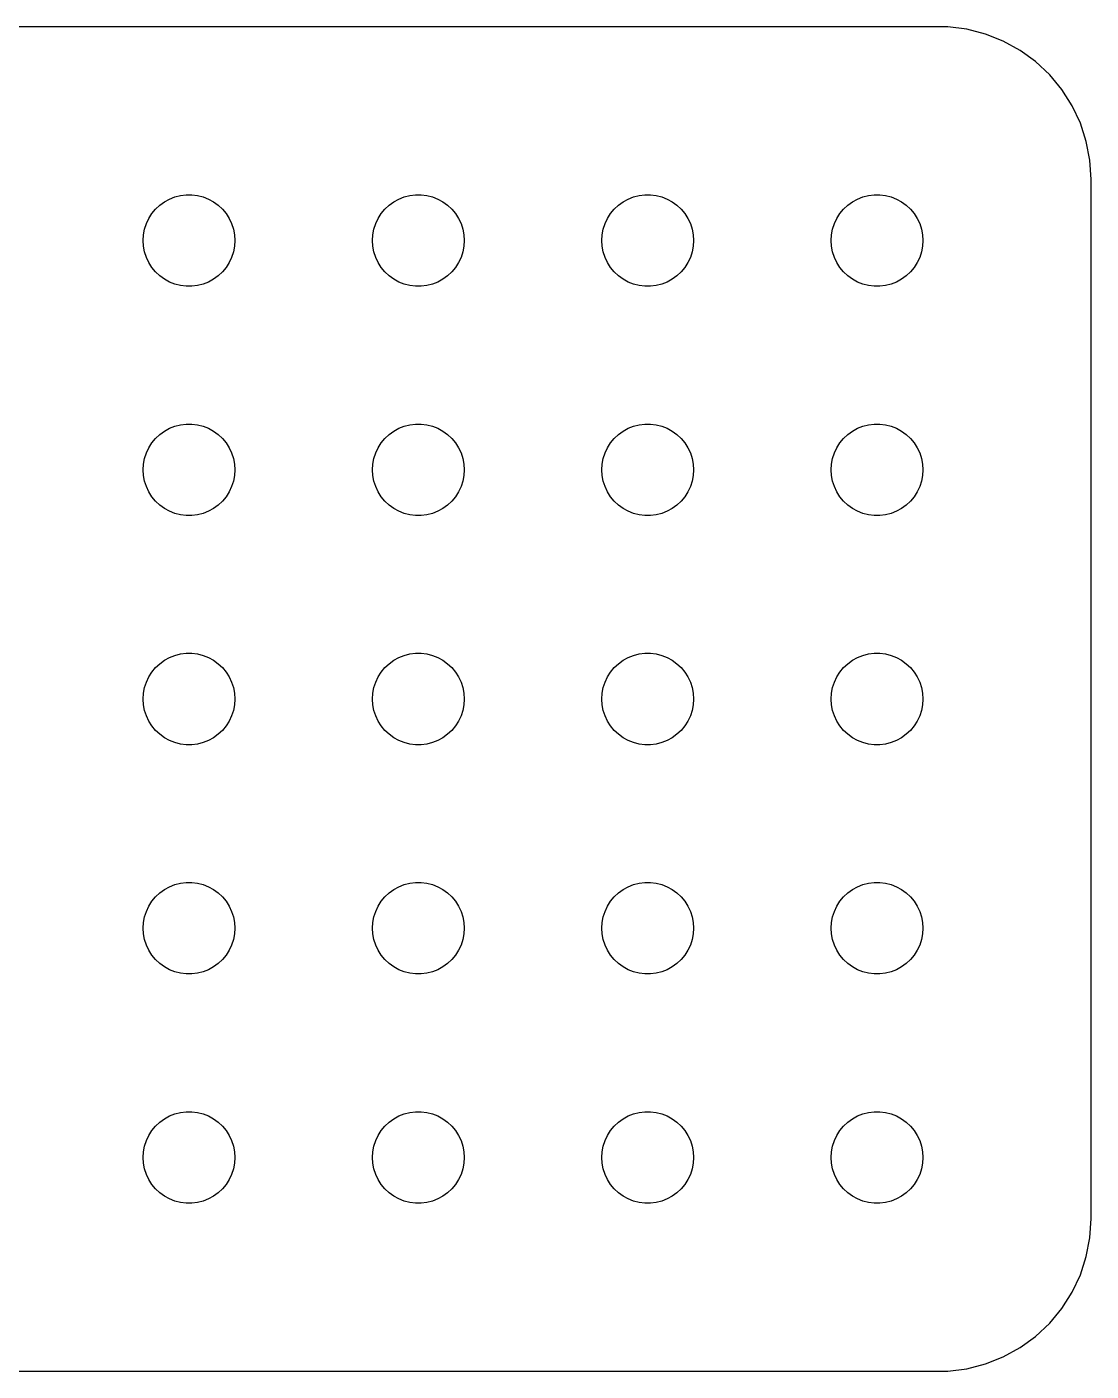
# Model space of a CAD drawing. Header units: metres. Extents: x -134 to 134, y -22 to 22.
# Drawn here: x 99.7 to 134.5, y -21.99 to 21.99 of the extents above; entities that cross this region are included whole.
import ezdxf

# ---------------------------------------------------------------- set-up
doc = ezdxf.new("R2010")
doc.units = ezdxf.units.M

msp = doc.modelspace()

# ---------------------------------------------------------------- linework, layer by layer
for p, q in [((129.814, 21.9901), (-129.814, 21.9901)), ((130.437, 21.9114), (129.814, 21.9901)), ((131.045, 21.7553), (130.437, 21.9114)), ((131.629, 21.5241), (131.045, 21.7553)), ((132.179, 21.2216), (131.629, 21.5241)), ((132.687, 20.8526), (132.179, 21.2216)), ((133.145, 20.4227), (132.687, 20.8526)), ((133.545, 19.9389), (133.145, 20.4227)), ((133.882, 19.4088), (133.545, 19.9389)), ((134.149, 18.8406), (133.882, 19.4088)), ((134.343, 18.2434), (134.149, 18.8406)), ((134.461, 17.6267), (134.343, 18.2434)), ((134.5, 17), (134.461, 17.6267)), ((134.5, -17), (134.5, 17)), ((104.196, 16.2665), (104.361, 16.3572)), ((104.361, 16.3572), (104.536, 16.4266)), ((104.536, 16.4266), (104.719, 16.4734)), ((104.719, 16.4734), (104.906, 16.497)), ((104.906, 16.497), (105.094, 16.497)), ((105.094, 16.497), (105.281, 16.4734)), ((105.281, 16.4734), (105.464, 16.4266)), ((105.464, 16.4266), (105.639, 16.3572)), ((105.639, 16.3572), (105.804, 16.2665)), ((111.696, 16.2665), (111.861, 16.3572)), ((111.861, 16.3572), (112.036, 16.4266)), ((112.036, 16.4266), (112.219, 16.4734)), ((112.219, 16.4734), (112.406, 16.497)), ((112.406, 16.497), (112.594, 16.497)), ((112.594, 16.497), (112.781, 16.4734)), ((112.781, 16.4734), (112.964, 16.4266)), ((112.964, 16.4266), (113.139, 16.3572)), ((113.139, 16.3572), (113.304, 16.2665)), ((119.196, 16.2665), (119.361, 16.3572)), ((119.361, 16.3572), (119.536, 16.4266)), ((119.536, 16.4266), (119.719, 16.4734)), ((119.719, 16.4734), (119.906, 16.497)), ((119.906, 16.497), (120.094, 16.497)), ((120.094, 16.497), (120.281, 16.4734)), ((120.281, 16.4734), (120.464, 16.4266)), ((120.464, 16.4266), (120.639, 16.3572)), ((120.639, 16.3572), (120.804, 16.2665)), ((126.696, 16.2665), (126.861, 16.3572)), ((126.861, 16.3572), (127.036, 16.4266)), ((127.036, 16.4266), (127.219, 16.4734)), ((127.219, 16.4734), (127.406, 16.497)), ((127.406, 16.497), (127.594, 16.497)), ((127.594, 16.497), (127.781, 16.4734)), ((127.781, 16.4734), (127.964, 16.4266)), ((127.964, 16.4266), (128.139, 16.3572)), ((128.139, 16.3572), (128.304, 16.2665)), ((103.686, 15.7226), (103.786, 15.8817)), ((103.786, 15.8817), (103.907, 16.0268)), ((103.907, 16.0268), (104.044, 16.1558)), ((104.044, 16.1558), (104.196, 16.2665)), ((105.804, 16.2665), (105.956, 16.1558)), ((105.956, 16.1558), (106.093, 16.0268)), ((106.093, 16.0268), (106.214, 15.8817)), ((106.214, 15.8817), (106.314, 15.7226)), ((111.186, 15.7226), (111.286, 15.8817)), ((111.286, 15.8817), (111.407, 16.0268)), ((111.407, 16.0268), (111.544, 16.1558)), ((111.544, 16.1558), (111.696, 16.2665)), ((113.304, 16.2665), (113.456, 16.1558)), ((113.456, 16.1558), (113.593, 16.0268)), ((113.593, 16.0268), (113.714, 15.8817)), ((113.714, 15.8817), (113.814, 15.7226)), ((118.686, 15.7226), (118.786, 15.8817)), ((118.786, 15.8817), (118.907, 16.0268)), ((118.907, 16.0268), (119.044, 16.1558)), ((119.044, 16.1558), (119.196, 16.2665)), ((120.804, 16.2665), (120.956, 16.1558)), ((120.956, 16.1558), (121.093, 16.0268)), ((121.093, 16.0268), (121.214, 15.8817)), ((121.214, 15.8817), (121.314, 15.7226)), ((126.186, 15.7226), (126.286, 15.8817)), ((126.286, 15.8817), (126.407, 16.0268)), ((126.407, 16.0268), (126.544, 16.1558)), ((126.544, 16.1558), (126.696, 16.2665)), ((128.304, 16.2665), (128.456, 16.1558)), ((128.456, 16.1558), (128.593, 16.0268)), ((128.593, 16.0268), (128.714, 15.8817)), ((128.714, 15.8817), (128.814, 15.7226)), ((103.547, 15.373), (103.605, 15.5522)), ((103.605, 15.5522), (103.686, 15.7226)), ((106.314, 15.7226), (106.395, 15.5522)), ((106.395, 15.5522), (106.453, 15.373)), ((111.047, 15.373), (111.105, 15.5522)), ((111.105, 15.5522), (111.186, 15.7226)), ((113.814, 15.7226), (113.895, 15.5522)), ((113.895, 15.5522), (113.953, 15.373)), ((118.547, 15.373), (118.605, 15.5522)), ((118.605, 15.5522), (118.686, 15.7226)), ((121.314, 15.7226), (121.395, 15.5522)), ((121.395, 15.5522), (121.453, 15.373)), ((126.047, 15.373), (126.105, 15.5522)), ((126.105, 15.5522), (126.186, 15.7226)), ((128.814, 15.7226), (128.895, 15.5522)), ((128.895, 15.5522), (128.953, 15.373)), ((103.5, 15), (103.512, 15.188)), ((103.512, 14.812), (103.5, 15)), ((103.512, 15.188), (103.547, 15.373)), ((106.453, 15.373), (106.488, 15.188)), ((106.488, 15.188), (106.5, 15)), ((106.5, 15), (106.488, 14.812)), ((111, 15), (111.012, 15.188)), ((111.012, 14.812), (111, 15)), ((111.012, 15.188), (111.047, 15.373)), ((113.953, 15.373), (113.988, 15.188)), ((113.988, 15.188), (114, 15)), ((114, 15), (113.988, 14.812)), ((118.5, 15), (118.512, 15.188)), ((118.512, 14.812), (118.5, 15)), ((118.512, 15.188), (118.547, 15.373)), ((121.453, 15.373), (121.488, 15.188)), ((121.488, 15.188), (121.5, 15)), ((121.5, 15), (121.488, 14.812)), ((126, 15), (126.012, 15.188)), ((126.012, 14.812), (126, 15)), ((126.012, 15.188), (126.047, 15.373)), ((128.953, 15.373), (128.988, 15.188)), ((128.988, 15.188), (129, 15)), ((129, 15), (128.988, 14.812)), ((103.547, 14.627), (103.512, 14.812)), ((103.605, 14.4478), (103.547, 14.627)), ((106.453, 14.627), (106.395, 14.4478)), ((106.488, 14.812), (106.453, 14.627)), ((111.047, 14.627), (111.012, 14.812)), ((111.105, 14.4478), (111.047, 14.627)), ((113.953, 14.627), (113.895, 14.4478)), ((113.988, 14.812), (113.953, 14.627)), ((118.547, 14.627), (118.512, 14.812)), ((118.605, 14.4478), (118.547, 14.627)), ((121.453, 14.627), (121.395, 14.4478)), ((121.488, 14.812), (121.453, 14.627)), ((126.047, 14.627), (126.012, 14.812)), ((126.105, 14.4478), (126.047, 14.627)), ((128.953, 14.627), (128.895, 14.4478)), ((128.988, 14.812), (128.953, 14.627)), ((103.686, 14.2774), (103.605, 14.4478)), ((103.786, 14.1183), (103.686, 14.2774)), ((103.907, 13.9732), (103.786, 14.1183)), ((106.214, 14.1183), (106.093, 13.9732)), ((106.314, 14.2774), (106.214, 14.1183)), ((106.395, 14.4478), (106.314, 14.2774)), ((111.186, 14.2774), (111.105, 14.4478)), ((111.286, 14.1183), (111.186, 14.2774)), ((111.407, 13.9732), (111.286, 14.1183)), ((113.714, 14.1183), (113.593, 13.9732)), ((113.814, 14.2774), (113.714, 14.1183)), ((113.895, 14.4478), (113.814, 14.2774)), ((118.686, 14.2774), (118.605, 14.4478)), ((118.786, 14.1183), (118.686, 14.2774)), ((118.907, 13.9732), (118.786, 14.1183)), ((121.214, 14.1183), (121.093, 13.9732)), ((121.314, 14.2774), (121.214, 14.1183)), ((121.395, 14.4478), (121.314, 14.2774)), ((126.186, 14.2774), (126.105, 14.4478)), ((126.286, 14.1183), (126.186, 14.2774)), ((126.407, 13.9732), (126.286, 14.1183)), ((128.714, 14.1183), (128.593, 13.9732)), ((128.814, 14.2774), (128.714, 14.1183)), ((128.895, 14.4478), (128.814, 14.2774)), ((104.044, 13.8442), (103.907, 13.9732)), ((104.196, 13.7335), (104.044, 13.8442)), ((104.361, 13.6427), (104.196, 13.7335)), ((104.536, 13.5734), (104.361, 13.6427)), ((105.639, 13.6427), (105.464, 13.5734)), ((105.804, 13.7335), (105.639, 13.6427)), ((105.956, 13.8442), (105.804, 13.7335)), ((106.093, 13.9732), (105.956, 13.8442)), ((111.544, 13.8442), (111.407, 13.9732)), ((111.696, 13.7335), (111.544, 13.8442)), ((111.861, 13.6427), (111.696, 13.7335)), ((112.036, 13.5734), (111.861, 13.6427)), ((113.139, 13.6427), (112.964, 13.5734)), ((113.304, 13.7335), (113.139, 13.6427)), ((113.456, 13.8442), (113.304, 13.7335)), ((113.593, 13.9732), (113.456, 13.8442)), ((119.044, 13.8442), (118.907, 13.9732)), ((119.196, 13.7335), (119.044, 13.8442)), ((119.361, 13.6427), (119.196, 13.7335)), ((119.536, 13.5734), (119.361, 13.6427)), ((120.639, 13.6427), (120.464, 13.5734)), ((120.804, 13.7335), (120.639, 13.6427)), ((120.956, 13.8442), (120.804, 13.7335)), ((121.093, 13.9732), (120.956, 13.8442)), ((126.544, 13.8442), (126.407, 13.9732)), ((126.696, 13.7335), (126.544, 13.8442)), ((126.861, 13.6427), (126.696, 13.7335)), ((127.036, 13.5734), (126.861, 13.6427)), ((128.139, 13.6427), (127.964, 13.5734)), ((128.304, 13.7335), (128.139, 13.6427)), ((128.456, 13.8442), (128.304, 13.7335)), ((128.593, 13.9732), (128.456, 13.8442)), ((104.719, 13.5266), (104.536, 13.5734)), ((104.906, 13.5029), (104.719, 13.5266)), ((105.094, 13.5029), (104.906, 13.5029)), ((105.281, 13.5266), (105.094, 13.5029)), ((105.464, 13.5734), (105.281, 13.5266)), ((112.219, 13.5266), (112.036, 13.5734)), ((112.406, 13.5029), (112.219, 13.5266)), ((112.594, 13.5029), (112.406, 13.5029)), ((112.781, 13.5266), (112.594, 13.5029)), ((112.964, 13.5734), (112.781, 13.5266)), ((119.719, 13.5266), (119.536, 13.5734)), ((119.906, 13.5029), (119.719, 13.5266)), ((120.094, 13.5029), (119.906, 13.5029)), ((120.281, 13.5266), (120.094, 13.5029)), ((120.464, 13.5734), (120.281, 13.5266)), ((127.219, 13.5266), (127.036, 13.5734)), ((127.406, 13.5029), (127.219, 13.5266)), ((127.594, 13.5029), (127.406, 13.5029)), ((127.781, 13.5266), (127.594, 13.5029)), ((127.964, 13.5734), (127.781, 13.5266)), ((104.196, 8.76648), (104.361, 8.85724)), ((104.361, 8.85724), (104.536, 8.92657)), ((104.536, 8.92657), (104.719, 8.97342)), ((104.719, 8.97342), (104.906, 8.99704)), ((104.906, 8.99704), (105.094, 8.99704)), ((105.094, 8.99704), (105.281, 8.97342)), ((105.281, 8.97342), (105.464, 8.92657)), ((105.464, 8.92657), (105.639, 8.85724)), ((105.639, 8.85724), (105.804, 8.76648)), ((111.696, 8.76648), (111.861, 8.85724)), ((111.861, 8.85724), (112.036, 8.92657)), ((112.036, 8.92657), (112.219, 8.97342)), ((112.219, 8.97342), (112.406, 8.99704)), ((112.406, 8.99704), (112.594, 8.99704)), ((112.594, 8.99704), (112.781, 8.97342)), ((112.781, 8.97342), (112.964, 8.92657)), ((112.964, 8.92657), (113.139, 8.85724)), ((113.139, 8.85724), (113.304, 8.76648)), ((119.196, 8.76648), (119.361, 8.85724)), ((119.361, 8.85724), (119.536, 8.92657)), ((119.536, 8.92657), (119.719, 8.97342)), ((119.719, 8.97342), (119.906, 8.99704)), ((119.906, 8.99704), (120.094, 8.99704)), ((120.094, 8.99704), (120.281, 8.97342)), ((120.281, 8.97342), (120.464, 8.92657)), ((120.464, 8.92657), (120.639, 8.85724)), ((120.639, 8.85724), (120.804, 8.76648)), ((126.696, 8.76648), (126.861, 8.85724)), ((126.861, 8.85724), (127.036, 8.92657)), ((127.036, 8.92657), (127.219, 8.97342)), ((127.219, 8.97342), (127.406, 8.99704)), ((127.406, 8.99704), (127.594, 8.99704)), ((127.594, 8.99704), (127.781, 8.97342)), ((127.781, 8.97342), (127.964, 8.92657)), ((127.964, 8.92657), (128.139, 8.85724)), ((128.139, 8.85724), (128.304, 8.76648)), ((103.686, 8.22263), (103.786, 8.38167)), ((103.786, 8.38167), (103.907, 8.52681)), ((103.907, 8.52681), (104.044, 8.65576)), ((104.044, 8.65576), (104.196, 8.76648)), ((105.804, 8.76648), (105.956, 8.65576)), ((105.956, 8.65576), (106.093, 8.52681)), ((106.093, 8.52681), (106.214, 8.38167)), ((106.214, 8.38167), (106.314, 8.22263)), ((111.186, 8.22263), (111.286, 8.38167)), ((111.286, 8.38167), (111.407, 8.52681)), ((111.407, 8.52681), (111.544, 8.65576)), ((111.544, 8.65576), (111.696, 8.76648)), ((113.304, 8.76648), (113.456, 8.65576)), ((113.456, 8.65576), (113.593, 8.52681)), ((113.593, 8.52681), (113.714, 8.38167)), ((113.714, 8.38167), (113.814, 8.22263)), ((118.686, 8.22263), (118.786, 8.38167)), ((118.786, 8.38167), (118.907, 8.52681)), ((118.907, 8.52681), (119.044, 8.65576)), ((119.044, 8.65576), (119.196, 8.76648)), ((120.804, 8.76648), (120.956, 8.65576)), ((120.956, 8.65576), (121.093, 8.52681)), ((121.093, 8.52681), (121.214, 8.38167)), ((121.214, 8.38167), (121.314, 8.22263)), ((126.186, 8.22263), (126.286, 8.38167)), ((126.286, 8.38167), (126.407, 8.52681)), ((126.407, 8.52681), (126.544, 8.65576)), ((126.544, 8.65576), (126.696, 8.76648)), ((128.304, 8.76648), (128.456, 8.65576)), ((128.456, 8.65576), (128.593, 8.52681)), ((128.593, 8.52681), (128.714, 8.38167)), ((128.714, 8.38167), (128.814, 8.22263)), ((103.547, 7.87303), (103.605, 8.05219)), ((103.605, 8.05219), (103.686, 8.22263)), ((106.314, 8.22263), (106.395, 8.05219)), ((106.395, 8.05219), (106.453, 7.87303)), ((111.047, 7.87303), (111.105, 8.05219)), ((111.105, 8.05219), (111.186, 8.22263)), ((113.814, 8.22263), (113.895, 8.05219)), ((113.895, 8.05219), (113.953, 7.87303)), ((118.547, 7.87303), (118.605, 8.05219)), ((118.605, 8.05219), (118.686, 8.22263)), ((121.314, 8.22263), (121.395, 8.05219)), ((121.395, 8.05219), (121.453, 7.87303)), ((126.047, 7.87303), (126.105, 8.05219)), ((126.105, 8.05219), (126.186, 8.22263)), ((128.814, 8.22263), (128.895, 8.05219)), ((128.895, 8.05219), (128.953, 7.87303)), ((103.5, 7.5), (103.512, 7.68799)), ((103.512, 7.312), (103.5, 7.5)), ((103.512, 7.68799), (103.547, 7.87303)), ((106.453, 7.87303), (106.488, 7.68799)), ((106.488, 7.68799), (106.5, 7.5)), ((106.5, 7.5), (106.488, 7.312)), ((111, 7.5), (111.012, 7.68799)), ((111.012, 7.312), (111, 7.5)), ((111.012, 7.68799), (111.047, 7.87303)), ((113.953, 7.87303), (113.988, 7.68799)), ((113.988, 7.68799), (114, 7.5)), ((114, 7.5), (113.988, 7.312)), ((118.5, 7.5), (118.512, 7.68799)), ((118.512, 7.312), (118.5, 7.5)), ((118.512, 7.68799), (118.547, 7.87303)), ((121.453, 7.87303), (121.488, 7.68799)), ((121.488, 7.68799), (121.5, 7.5)), ((121.5, 7.5), (121.488, 7.312)), ((126, 7.5), (126.012, 7.68799)), ((126.012, 7.312), (126, 7.5)), ((126.012, 7.68799), (126.047, 7.87303)), ((128.953, 7.87303), (128.988, 7.68799)), ((128.988, 7.68799), (129, 7.5)), ((129, 7.5), (128.988, 7.312)), ((103.547, 7.12695), (103.512, 7.312)), ((103.605, 6.9478), (103.547, 7.12695)), ((106.453, 7.12695), (106.395, 6.9478)), ((106.488, 7.312), (106.453, 7.12695)), ((111.047, 7.12695), (111.012, 7.312)), ((111.105, 6.9478), (111.047, 7.12695)), ((113.953, 7.12695), (113.895, 6.9478)), ((113.988, 7.312), (113.953, 7.12695)), ((118.547, 7.12695), (118.512, 7.312)), ((118.605, 6.9478), (118.547, 7.12695)), ((121.453, 7.12695), (121.395, 6.9478)), ((121.488, 7.312), (121.453, 7.12695)), ((126.047, 7.12695), (126.012, 7.312)), ((126.105, 6.9478), (126.047, 7.12695)), ((128.953, 7.12695), (128.895, 6.9478)), ((128.988, 7.312), (128.953, 7.12695)), ((103.686, 6.77736), (103.605, 6.9478)), ((103.786, 6.61832), (103.686, 6.77736)), ((103.907, 6.47318), (103.786, 6.61832)), ((106.214, 6.61832), (106.093, 6.47318)), ((106.314, 6.77736), (106.214, 6.61832)), ((106.395, 6.9478), (106.314, 6.77736)), ((111.186, 6.77736), (111.105, 6.9478)), ((111.286, 6.61832), (111.186, 6.77736)), ((111.407, 6.47318), (111.286, 6.61832)), ((113.714, 6.61832), (113.593, 6.47318)), ((113.814, 6.77736), (113.714, 6.61832)), ((113.895, 6.9478), (113.814, 6.77736)), ((118.686, 6.77736), (118.605, 6.9478)), ((118.786, 6.61832), (118.686, 6.77736)), ((118.907, 6.47318), (118.786, 6.61832)), ((121.214, 6.61832), (121.093, 6.47318)), ((121.314, 6.77736), (121.214, 6.61832)), ((121.395, 6.9478), (121.314, 6.77736)), ((126.186, 6.77736), (126.105, 6.9478)), ((126.286, 6.61832), (126.186, 6.77736)), ((126.407, 6.47318), (126.286, 6.61832)), ((128.714, 6.61832), (128.593, 6.47318)), ((128.814, 6.77736), (128.714, 6.61832)), ((128.895, 6.9478), (128.814, 6.77736)), ((104.044, 6.34422), (103.907, 6.47318)), ((104.196, 6.23351), (104.044, 6.34422)), ((104.361, 6.14275), (104.196, 6.23351)), ((105.804, 6.23351), (105.639, 6.14275)), ((105.956, 6.34422), (105.804, 6.23351)), ((106.093, 6.47318), (105.956, 6.34422)), ((111.544, 6.34422), (111.407, 6.47318)), ((111.696, 6.23351), (111.544, 6.34422)), ((111.861, 6.14275), (111.696, 6.23351)), ((113.304, 6.23351), (113.139, 6.14275)), ((113.456, 6.34422), (113.304, 6.23351)), ((113.593, 6.47318), (113.456, 6.34422)), ((119.044, 6.34422), (118.907, 6.47318)), ((119.196, 6.23351), (119.044, 6.34422)), ((119.361, 6.14275), (119.196, 6.23351)), ((120.804, 6.23351), (120.639, 6.14275)), ((120.956, 6.34422), (120.804, 6.23351)), ((121.093, 6.47318), (120.956, 6.34422)), ((126.544, 6.34422), (126.407, 6.47318)), ((126.696, 6.23351), (126.544, 6.34422)), ((126.861, 6.14275), (126.696, 6.23351)), ((128.304, 6.23351), (128.139, 6.14275)), ((128.456, 6.34422), (128.304, 6.23351)), ((128.593, 6.47318), (128.456, 6.34422)), ((104.536, 6.07341), (104.361, 6.14275)), ((104.719, 6.02657), (104.536, 6.07341)), ((104.906, 6.00294), (104.719, 6.02657)), ((105.094, 6.00294), (104.906, 6.00294)), ((105.281, 6.02657), (105.094, 6.00294)), ((105.464, 6.07341), (105.281, 6.02657)), ((105.639, 6.14275), (105.464, 6.07341)), ((112.036, 6.07341), (111.861, 6.14275)), ((112.219, 6.02657), (112.036, 6.07341)), ((112.406, 6.00294), (112.219, 6.02657)), ((112.594, 6.00294), (112.406, 6.00294)), ((112.781, 6.02657), (112.594, 6.00294)), ((112.964, 6.07341), (112.781, 6.02657)), ((113.139, 6.14275), (112.964, 6.07341)), ((119.536, 6.07341), (119.361, 6.14275)), ((119.719, 6.02657), (119.536, 6.07341)), ((119.906, 6.00294), (119.719, 6.02657)), ((120.094, 6.00294), (119.906, 6.00294)), ((120.281, 6.02657), (120.094, 6.00294)), ((120.464, 6.07341), (120.281, 6.02657)), ((120.639, 6.14275), (120.464, 6.07341)), ((127.036, 6.07341), (126.861, 6.14275)), ((127.219, 6.02657), (127.036, 6.07341)), ((127.406, 6.00294), (127.219, 6.02657)), ((127.594, 6.00294), (127.406, 6.00294)), ((127.781, 6.02657), (127.594, 6.00294)), ((127.964, 6.07341), (127.781, 6.02657)), ((128.139, 6.14275), (127.964, 6.07341)), ((104.196, 1.26648), (104.361, 1.35724)), ((104.361, 1.35724), (104.536, 1.42657)), ((104.536, 1.42657), (104.719, 1.47342)), ((104.719, 1.47342), (104.906, 1.49704)), ((104.906, 1.49704), (105.094, 1.49704)), ((105.094, 1.49704), (105.281, 1.47342)), ((105.281, 1.47342), (105.464, 1.42657)), ((105.464, 1.42657), (105.639, 1.35724)), ((105.639, 1.35724), (105.804, 1.26648)), ((111.696, 1.26648), (111.861, 1.35724)), ((111.861, 1.35724), (112.036, 1.42657)), ((112.036, 1.42657), (112.219, 1.47342)), ((112.219, 1.47342), (112.406, 1.49704)), ((112.406, 1.49704), (112.594, 1.49704)), ((112.594, 1.49704), (112.781, 1.47342)), ((112.781, 1.47342), (112.964, 1.42657)), ((112.964, 1.42657), (113.139, 1.35724)), ((113.139, 1.35724), (113.304, 1.26648)), ((119.196, 1.26648), (119.361, 1.35724)), ((119.361, 1.35724), (119.536, 1.42657)), ((119.536, 1.42657), (119.719, 1.47342)), ((119.719, 1.47342), (119.906, 1.49704)), ((119.906, 1.49704), (120.094, 1.49704)), ((120.094, 1.49704), (120.281, 1.47342)), ((120.281, 1.47342), (120.464, 1.42657)), ((120.464, 1.42657), (120.639, 1.35724)), ((120.639, 1.35724), (120.804, 1.26648)), ((126.696, 1.26648), (126.861, 1.35724)), ((126.861, 1.35724), (127.036, 1.42657)), ((127.036, 1.42657), (127.219, 1.47342)), ((127.219, 1.47342), (127.406, 1.49704)), ((127.406, 1.49704), (127.594, 1.49704)), ((127.594, 1.49704), (127.781, 1.47342)), ((127.781, 1.47342), (127.964, 1.42657)), ((127.964, 1.42657), (128.139, 1.35724)), ((128.139, 1.35724), (128.304, 1.26648)), ((103.686, 0.722626), (103.786, 0.881668)), ((103.786, 0.881668), (103.907, 1.02681)), ((103.907, 1.02681), (104.044, 1.15576)), ((104.044, 1.15576), (104.196, 1.26648)), ((105.804, 1.26648), (105.956, 1.15576)), ((105.956, 1.15576), (106.093, 1.02681)), ((106.093, 1.02681), (106.214, 0.881668)), ((106.214, 0.881668), (106.314, 0.722626)), ((111.186, 0.722626), (111.286, 0.881668)), ((111.286, 0.881668), (111.407, 1.02681)), ((111.407, 1.02681), (111.544, 1.15576)), ((111.544, 1.15576), (111.696, 1.26648)), ((113.304, 1.26648), (113.456, 1.15576)), ((113.456, 1.15576), (113.593, 1.02681)), ((113.593, 1.02681), (113.714, 0.881668)), ((113.714, 0.881668), (113.814, 0.722626)), ((118.686, 0.722626), (118.786, 0.881668)), ((118.786, 0.881668), (118.907, 1.02681)), ((118.907, 1.02681), (119.044, 1.15576)), ((119.044, 1.15576), (119.196, 1.26648)), ((120.804, 1.26648), (120.956, 1.15576)), ((120.956, 1.15576), (121.093, 1.02681)), ((121.093, 1.02681), (121.214, 0.881668)), ((121.214, 0.881668), (121.314, 0.722626)), ((126.186, 0.722626), (126.286, 0.881668)), ((126.286, 0.881668), (126.407, 1.02681)), ((126.407, 1.02681), (126.544, 1.15576)), ((126.544, 1.15576), (126.696, 1.26648)), ((128.304, 1.26648), (128.456, 1.15576)), ((128.456, 1.15576), (128.593, 1.02681)), ((128.593, 1.02681), (128.714, 0.881668)), ((128.714, 0.881668), (128.814, 0.722626)), ((103.547, 0.373032), (103.605, 0.552185)), ((103.605, 0.552185), (103.686, 0.722626)), ((106.314, 0.722626), (106.395, 0.552185)), ((106.395, 0.552185), (106.453, 0.373032)), ((111.047, 0.373032), (111.105, 0.552185)), ((111.105, 0.552185), (111.186, 0.722626)), ((113.814, 0.722626), (113.895, 0.552185)), ((113.895, 0.552185), (113.953, 0.373032)), ((118.547, 0.373032), (118.605, 0.552185)), ((118.605, 0.552185), (118.686, 0.722626)), ((121.314, 0.722626), (121.395, 0.552185)), ((121.395, 0.552185), (121.453, 0.373032)), ((126.047, 0.373032), (126.105, 0.552185)), ((126.105, 0.552185), (126.186, 0.722626)), ((128.814, 0.722626), (128.895, 0.552185)), ((128.895, 0.552185), (128.953, 0.373032)), ((103.5, 0), (103.512, 0.187988)), ((103.512, -0.187988), (103.5, 0)), ((103.512, 0.187988), (103.547, 0.373032)), ((106.453, 0.373032), (106.488, 0.187988)), ((106.488, 0.187988), (106.5, 0)), ((106.5, 0), (106.488, -0.187988)), ((111, 0), (111.012, 0.187988)), ((111.012, -0.187988), (111, 0)), ((111.012, 0.187988), (111.047, 0.373032)), ((113.953, 0.373032), (113.988, 0.187988)), ((113.988, 0.187988), (114, 0)), ((114, 0), (113.988, -0.187988)), ((118.5, 0), (118.512, 0.187988)), ((118.512, -0.187988), (118.5, 0)), ((118.512, 0.187988), (118.547, 0.373032)), ((121.453, 0.373032), (121.488, 0.187988)), ((121.488, 0.187988), (121.5, 0)), ((121.5, 0), (121.488, -0.187988)), ((126, 0), (126.012, 0.187988)), ((126.012, -0.187988), (126, 0)), ((126.012, 0.187988), (126.047, 0.373032)), ((128.953, 0.373032), (128.988, 0.187988)), ((128.988, 0.187988), (129, 0)), ((129, 0), (128.988, -0.187988)), ((103.547, -0.373032), (103.512, -0.187988)), ((103.605, -0.552185), (103.547, -0.373032)), ((106.453, -0.373032), (106.395, -0.552185)), ((106.488, -0.187988), (106.453, -0.373032)), ((111.047, -0.373032), (111.012, -0.187988)), ((111.105, -0.552185), (111.047, -0.373032)), ((113.953, -0.373032), (113.895, -0.552185)), ((113.988, -0.187988), (113.953, -0.373032)), ((118.547, -0.373032), (118.512, -0.187988)), ((118.605, -0.552185), (118.547, -0.373032)), ((121.453, -0.373032), (121.395, -0.552185)), ((121.488, -0.187988), (121.453, -0.373032)), ((126.047, -0.373032), (126.012, -0.187988)), ((126.105, -0.552185), (126.047, -0.373032)), ((128.953, -0.373032), (128.895, -0.552185)), ((128.988, -0.187988), (128.953, -0.373032)), ((103.686, -0.722626), (103.605, -0.552185)), ((103.786, -0.881668), (103.686, -0.722626)), ((106.314, -0.722626), (106.214, -0.881668)), ((106.395, -0.552185), (106.314, -0.722626)), ((111.186, -0.722626), (111.105, -0.552185)), ((111.286, -0.881668), (111.186, -0.722626)), ((113.814, -0.722626), (113.714, -0.881668)), ((113.895, -0.552185), (113.814, -0.722626)), ((118.686, -0.722626), (118.605, -0.552185)), ((118.786, -0.881668), (118.686, -0.722626)), ((121.314, -0.722626), (121.214, -0.881668)), ((121.395, -0.552185), (121.314, -0.722626)), ((126.186, -0.722626), (126.105, -0.552185)), ((126.286, -0.881668), (126.186, -0.722626)), ((128.814, -0.722626), (128.714, -0.881668)), ((128.895, -0.552185), (128.814, -0.722626)), ((103.907, -1.02681), (103.786, -0.881668)), ((104.044, -1.15576), (103.907, -1.02681)), ((104.196, -1.26648), (104.044, -1.15576)), ((104.361, -1.35724), (104.196, -1.26648)), ((105.804, -1.26648), (105.639, -1.35724)), ((105.956, -1.15576), (105.804, -1.26648)), ((106.093, -1.02681), (105.956, -1.15576)), ((106.214, -0.881668), (106.093, -1.02681)), ((111.407, -1.02681), (111.286, -0.881668)), ((111.544, -1.15576), (111.407, -1.02681)), ((111.696, -1.26648), (111.544, -1.15576)), ((111.861, -1.35724), (111.696, -1.26648)), ((113.304, -1.26648), (113.139, -1.35724)), ((113.456, -1.15576), (113.304, -1.26648)), ((113.593, -1.02681), (113.456, -1.15576)), ((113.714, -0.881668), (113.593, -1.02681)), ((118.907, -1.02681), (118.786, -0.881668)), ((119.044, -1.15576), (118.907, -1.02681)), ((119.196, -1.26648), (119.044, -1.15576)), ((119.361, -1.35724), (119.196, -1.26648)), ((120.804, -1.26648), (120.639, -1.35724)), ((120.956, -1.15576), (120.804, -1.26648)), ((121.093, -1.02681), (120.956, -1.15576)), ((121.214, -0.881668), (121.093, -1.02681)), ((126.407, -1.02681), (126.286, -0.881668)), ((126.544, -1.15576), (126.407, -1.02681)), ((126.696, -1.26648), (126.544, -1.15576)), ((126.861, -1.35724), (126.696, -1.26648)), ((128.304, -1.26648), (128.139, -1.35724)), ((128.456, -1.15576), (128.304, -1.26648)), ((128.593, -1.02681), (128.456, -1.15576)), ((128.714, -0.881668), (128.593, -1.02681)), ((104.536, -1.42657), (104.361, -1.35724)), ((104.719, -1.47342), (104.536, -1.42657)), ((104.906, -1.49704), (104.719, -1.47342)), ((105.094, -1.49704), (104.906, -1.49704)), ((105.281, -1.47342), (105.094, -1.49704)), ((105.464, -1.42657), (105.281, -1.47342)), ((105.639, -1.35724), (105.464, -1.42657)), ((112.036, -1.42657), (111.861, -1.35724)), ((112.219, -1.47342), (112.036, -1.42657)), ((112.406, -1.49704), (112.219, -1.47342)), ((112.594, -1.49704), (112.406, -1.49704)), ((112.781, -1.47342), (112.594, -1.49704)), ((112.964, -1.42657), (112.781, -1.47342)), ((113.139, -1.35724), (112.964, -1.42657)), ((119.536, -1.42657), (119.361, -1.35724)), ((119.719, -1.47342), (119.536, -1.42657)), ((119.906, -1.49704), (119.719, -1.47342)), ((120.094, -1.49704), (119.906, -1.49704)), ((120.281, -1.47342), (120.094, -1.49704)), ((120.464, -1.42657), (120.281, -1.47342)), ((120.639, -1.35724), (120.464, -1.42657)), ((127.036, -1.42657), (126.861, -1.35724)), ((127.219, -1.47342), (127.036, -1.42657)), ((127.406, -1.49704), (127.219, -1.47342)), ((127.594, -1.49704), (127.406, -1.49704)), ((127.781, -1.47342), (127.594, -1.49704)), ((127.964, -1.42657), (127.781, -1.47342)), ((128.139, -1.35724), (127.964, -1.42657)), ((104.196, -6.23351), (104.361, -6.14275)), ((104.361, -6.14275), (104.536, -6.07341)), ((104.536, -6.07341), (104.719, -6.02657)), ((104.719, -6.02657), (104.906, -6.00294)), ((104.906, -6.00294), (105.094, -6.00294)), ((105.094, -6.00294), (105.281, -6.02657)), ((105.281, -6.02657), (105.464, -6.07341)), ((105.464, -6.07341), (105.639, -6.14275)), ((105.639, -6.14275), (105.804, -6.23351)), ((111.696, -6.23351), (111.861, -6.14275)), ((111.861, -6.14275), (112.036, -6.07341)), ((112.036, -6.07341), (112.219, -6.02657)), ((112.219, -6.02657), (112.406, -6.00294)), ((112.406, -6.00294), (112.594, -6.00294)), ((112.594, -6.00294), (112.781, -6.02657)), ((112.781, -6.02657), (112.964, -6.07341)), ((112.964, -6.07341), (113.139, -6.14275)), ((113.139, -6.14275), (113.304, -6.23351)), ((119.196, -6.23351), (119.361, -6.14275)), ((119.361, -6.14275), (119.536, -6.07341)), ((119.536, -6.07341), (119.719, -6.02657)), ((119.719, -6.02657), (119.906, -6.00294)), ((119.906, -6.00294), (120.094, -6.00294)), ((120.094, -6.00294), (120.281, -6.02657)), ((120.281, -6.02657), (120.464, -6.07341)), ((120.464, -6.07341), (120.639, -6.14275)), ((120.639, -6.14275), (120.804, -6.23351)), ((126.696, -6.23351), (126.861, -6.14275)), ((126.861, -6.14275), (127.036, -6.07341)), ((127.036, -6.07341), (127.219, -6.02657)), ((127.219, -6.02657), (127.406, -6.00294)), ((127.406, -6.00294), (127.594, -6.00294)), ((127.594, -6.00294), (127.781, -6.02657)), ((127.781, -6.02657), (127.964, -6.07341)), ((127.964, -6.07341), (128.139, -6.14275)), ((128.139, -6.14275), (128.304, -6.23351)), ((103.786, -6.61832), (103.907, -6.47318)), ((103.907, -6.47318), (104.044, -6.34422)), ((104.044, -6.34422), (104.196, -6.23351)), ((105.804, -6.23351), (105.956, -6.34422)), ((105.956, -6.34422), (106.093, -6.47318)), ((106.093, -6.47318), (106.214, -6.61832)), ((111.286, -6.61832), (111.407, -6.47318)), ((111.407, -6.47318), (111.544, -6.34422)), ((111.544, -6.34422), (111.696, -6.23351)), ((113.304, -6.23351), (113.456, -6.34422)), ((113.456, -6.34422), (113.593, -6.47318)), ((113.593, -6.47318), (113.714, -6.61832)), ((118.786, -6.61832), (118.907, -6.47318)), ((118.907, -6.47318), (119.044, -6.34422)), ((119.044, -6.34422), (119.196, -6.23351)), ((120.804, -6.23351), (120.956, -6.34422)), ((120.956, -6.34422), (121.093, -6.47318)), ((121.093, -6.47318), (121.214, -6.61832)), ((126.286, -6.61832), (126.407, -6.47318)), ((126.407, -6.47318), (126.544, -6.34422)), ((126.544, -6.34422), (126.696, -6.23351)), ((128.304, -6.23351), (128.456, -6.34422)), ((128.456, -6.34422), (128.593, -6.47318)), ((128.593, -6.47318), (128.714, -6.61832)), ((103.547, -7.12695), (103.605, -6.9478)), ((103.605, -6.9478), (103.686, -6.77736)), ((103.686, -6.77736), (103.786, -6.61832)), ((106.214, -6.61832), (106.314, -6.77736)), ((106.314, -6.77736), (106.395, -6.9478)), ((106.395, -6.9478), (106.453, -7.12695)), ((111.047, -7.12695), (111.105, -6.9478)), ((111.105, -6.9478), (111.186, -6.77736)), ((111.186, -6.77736), (111.286, -6.61832)), ((113.714, -6.61832), (113.814, -6.77736)), ((113.814, -6.77736), (113.895, -6.9478)), ((113.895, -6.9478), (113.953, -7.12695)), ((118.547, -7.12695), (118.605, -6.9478)), ((118.605, -6.9478), (118.686, -6.77736)), ((118.686, -6.77736), (118.786, -6.61832)), ((121.214, -6.61832), (121.314, -6.77736)), ((121.314, -6.77736), (121.395, -6.9478)), ((121.395, -6.9478), (121.453, -7.12695)), ((126.047, -7.12695), (126.105, -6.9478)), ((126.105, -6.9478), (126.186, -6.77736)), ((126.186, -6.77736), (126.286, -6.61832)), ((128.714, -6.61832), (128.814, -6.77736)), ((128.814, -6.77736), (128.895, -6.9478)), ((128.895, -6.9478), (128.953, -7.12695)), ((103.5, -7.5), (103.512, -7.312)), ((103.512, -7.312), (103.547, -7.12695)), ((106.453, -7.12695), (106.488, -7.312)), ((106.488, -7.312), (106.5, -7.5)), ((111, -7.5), (111.012, -7.312)), ((111.012, -7.312), (111.047, -7.12695)), ((113.953, -7.12695), (113.988, -7.312)), ((113.988, -7.312), (114, -7.5)), ((118.5, -7.5), (118.512, -7.312)), ((118.512, -7.312), (118.547, -7.12695)), ((121.453, -7.12695), (121.488, -7.312)), ((121.488, -7.312), (121.5, -7.5)), ((126, -7.5), (126.012, -7.312)), ((126.012, -7.312), (126.047, -7.12695)), ((128.953, -7.12695), (128.988, -7.312)), ((128.988, -7.312), (129, -7.5)), ((103.512, -7.68799), (103.5, -7.5)), ((103.547, -7.87303), (103.512, -7.68799)), ((103.605, -8.05219), (103.547, -7.87303)), ((106.453, -7.87303), (106.395, -8.05219)), ((106.488, -7.68799), (106.453, -7.87303)), ((106.5, -7.5), (106.488, -7.68799)), ((111.012, -7.68799), (111, -7.5)), ((111.047, -7.87303), (111.012, -7.68799)), ((111.105, -8.05219), (111.047, -7.87303)), ((113.953, -7.87303), (113.895, -8.05219)), ((113.988, -7.68799), (113.953, -7.87303)), ((114, -7.5), (113.988, -7.68799)), ((118.512, -7.68799), (118.5, -7.5)), ((118.547, -7.87303), (118.512, -7.68799)), ((118.605, -8.05219), (118.547, -7.87303)), ((121.453, -7.87303), (121.395, -8.05219)), ((121.488, -7.68799), (121.453, -7.87303)), ((121.5, -7.5), (121.488, -7.68799)), ((126.012, -7.68799), (126, -7.5)), ((126.047, -7.87303), (126.012, -7.68799)), ((126.105, -8.05219), (126.047, -7.87303)), ((128.953, -7.87303), (128.895, -8.05219)), ((128.988, -7.68799), (128.953, -7.87303)), ((129, -7.5), (128.988, -7.68799)), ((103.686, -8.22263), (103.605, -8.05219)), ((103.786, -8.38167), (103.686, -8.22263)), ((106.314, -8.22263), (106.214, -8.38167)), ((106.395, -8.05219), (106.314, -8.22263)), ((111.186, -8.22263), (111.105, -8.05219)), ((111.286, -8.38167), (111.186, -8.22263)), ((113.814, -8.22263), (113.714, -8.38167)), ((113.895, -8.05219), (113.814, -8.22263)), ((118.686, -8.22263), (118.605, -8.05219)), ((118.786, -8.38167), (118.686, -8.22263)), ((121.314, -8.22263), (121.214, -8.38167)), ((121.395, -8.05219), (121.314, -8.22263)), ((126.186, -8.22263), (126.105, -8.05219)), ((126.286, -8.38167), (126.186, -8.22263)), ((128.814, -8.22263), (128.714, -8.38167)), ((128.895, -8.05219), (128.814, -8.22263)), ((103.907, -8.52681), (103.786, -8.38167)), ((104.044, -8.65576), (103.907, -8.52681)), ((104.196, -8.76648), (104.044, -8.65576)), ((104.361, -8.85724), (104.196, -8.76648)), ((105.804, -8.76648), (105.639, -8.85724)), ((105.956, -8.65576), (105.804, -8.76648)), ((106.093, -8.52681), (105.956, -8.65576)), ((106.214, -8.38167), (106.093, -8.52681)), ((111.407, -8.52681), (111.286, -8.38167)), ((111.544, -8.65576), (111.407, -8.52681)), ((111.696, -8.76648), (111.544, -8.65576)), ((111.861, -8.85724), (111.696, -8.76648)), ((113.304, -8.76648), (113.139, -8.85724)), ((113.456, -8.65576), (113.304, -8.76648)), ((113.593, -8.52681), (113.456, -8.65576)), ((113.714, -8.38167), (113.593, -8.52681)), ((118.907, -8.52681), (118.786, -8.38167)), ((119.044, -8.65576), (118.907, -8.52681)), ((119.196, -8.76648), (119.044, -8.65576)), ((119.361, -8.85724), (119.196, -8.76648)), ((120.804, -8.76648), (120.639, -8.85724)), ((120.956, -8.65576), (120.804, -8.76648)), ((121.093, -8.52681), (120.956, -8.65576)), ((121.214, -8.38167), (121.093, -8.52681)), ((126.407, -8.52681), (126.286, -8.38167)), ((126.544, -8.65576), (126.407, -8.52681)), ((126.696, -8.76648), (126.544, -8.65576)), ((126.861, -8.85724), (126.696, -8.76648)), ((128.304, -8.76648), (128.139, -8.85724)), ((128.456, -8.65576), (128.304, -8.76648)), ((128.593, -8.52681), (128.456, -8.65576)), ((128.714, -8.38167), (128.593, -8.52681)), ((104.536, -8.92657), (104.361, -8.85724)), ((104.719, -8.97342), (104.536, -8.92657)), ((104.906, -8.99704), (104.719, -8.97342)), ((105.094, -8.99704), (104.906, -8.99704)), ((105.281, -8.97342), (105.094, -8.99704)), ((105.464, -8.92657), (105.281, -8.97342)), ((105.639, -8.85724), (105.464, -8.92657)), ((112.036, -8.92657), (111.861, -8.85724)), ((112.219, -8.97342), (112.036, -8.92657)), ((112.406, -8.99704), (112.219, -8.97342)), ((112.594, -8.99704), (112.406, -8.99704)), ((112.781, -8.97342), (112.594, -8.99704)), ((112.964, -8.92657), (112.781, -8.97342)), ((113.139, -8.85724), (112.964, -8.92657)), ((119.536, -8.92657), (119.361, -8.85724)), ((119.719, -8.97342), (119.536, -8.92657)), ((119.906, -8.99704), (119.719, -8.97342)), ((120.094, -8.99704), (119.906, -8.99704)), ((120.281, -8.97342), (120.094, -8.99704)), ((120.464, -8.92657), (120.281, -8.97342)), ((120.639, -8.85724), (120.464, -8.92657)), ((127.036, -8.92657), (126.861, -8.85724)), ((127.219, -8.97342), (127.036, -8.92657)), ((127.406, -8.99704), (127.219, -8.97342)), ((127.594, -8.99704), (127.406, -8.99704)), ((127.781, -8.97342), (127.594, -8.99704)), ((127.964, -8.92657), (127.781, -8.97342)), ((128.139, -8.85724), (127.964, -8.92657)), ((104.361, -13.6427), (104.536, -13.5734)), ((104.536, -13.5734), (104.719, -13.5266)), ((104.719, -13.5266), (104.906, -13.5029)), ((104.906, -13.5029), (105.094, -13.5029)), ((105.094, -13.5029), (105.281, -13.5266)), ((105.281, -13.5266), (105.464, -13.5734)), ((105.464, -13.5734), (105.639, -13.6427)), ((111.861, -13.6427), (112.036, -13.5734)), ((112.036, -13.5734), (112.219, -13.5266)), ((112.219, -13.5266), (112.406, -13.5029)), ((112.406, -13.5029), (112.594, -13.5029)), ((112.594, -13.5029), (112.781, -13.5266)), ((112.781, -13.5266), (112.964, -13.5734)), ((112.964, -13.5734), (113.139, -13.6427)), ((119.361, -13.6427), (119.536, -13.5734)), ((119.536, -13.5734), (119.719, -13.5266)), ((119.719, -13.5266), (119.906, -13.5029)), ((119.906, -13.5029), (120.094, -13.5029)), ((120.094, -13.5029), (120.281, -13.5266)), ((120.281, -13.5266), (120.464, -13.5734)), ((120.464, -13.5734), (120.639, -13.6427)), ((126.861, -13.6427), (127.036, -13.5734)), ((127.036, -13.5734), (127.219, -13.5266)), ((127.219, -13.5266), (127.406, -13.5029)), ((127.406, -13.5029), (127.594, -13.5029)), ((127.594, -13.5029), (127.781, -13.5266)), ((127.781, -13.5266), (127.964, -13.5734)), ((127.964, -13.5734), (128.139, -13.6427)), ((103.786, -14.1183), (103.907, -13.9732)), ((103.907, -13.9732), (104.044, -13.8442)), ((104.044, -13.8442), (104.196, -13.7335)), ((104.196, -13.7335), (104.361, -13.6427)), ((105.639, -13.6427), (105.804, -13.7335)), ((105.804, -13.7335), (105.956, -13.8442)), ((105.956, -13.8442), (106.093, -13.9732)), ((106.093, -13.9732), (106.214, -14.1183)), ((111.286, -14.1183), (111.407, -13.9732)), ((111.407, -13.9732), (111.544, -13.8442)), ((111.544, -13.8442), (111.696, -13.7335)), ((111.696, -13.7335), (111.861, -13.6427)), ((113.139, -13.6427), (113.304, -13.7335)), ((113.304, -13.7335), (113.456, -13.8442)), ((113.456, -13.8442), (113.593, -13.9732)), ((113.593, -13.9732), (113.714, -14.1183)), ((118.786, -14.1183), (118.907, -13.9732)), ((118.907, -13.9732), (119.044, -13.8442)), ((119.044, -13.8442), (119.196, -13.7335)), ((119.196, -13.7335), (119.361, -13.6427)), ((120.639, -13.6427), (120.804, -13.7335)), ((120.804, -13.7335), (120.956, -13.8442)), ((120.956, -13.8442), (121.093, -13.9732)), ((121.093, -13.9732), (121.214, -14.1183)), ((126.286, -14.1183), (126.407, -13.9732)), ((126.407, -13.9732), (126.544, -13.8442)), ((126.544, -13.8442), (126.696, -13.7335)), ((126.696, -13.7335), (126.861, -13.6427)), ((128.139, -13.6427), (128.304, -13.7335)), ((128.304, -13.7335), (128.456, -13.8442)), ((128.456, -13.8442), (128.593, -13.9732)), ((128.593, -13.9732), (128.714, -14.1183)), ((103.547, -14.627), (103.605, -14.4478)), ((103.605, -14.4478), (103.686, -14.2774)), ((103.686, -14.2774), (103.786, -14.1183)), ((106.214, -14.1183), (106.314, -14.2774)), ((106.314, -14.2774), (106.395, -14.4478)), ((106.395, -14.4478), (106.453, -14.627)), ((111.047, -14.627), (111.105, -14.4478)), ((111.105, -14.4478), (111.186, -14.2774)), ((111.186, -14.2774), (111.286, -14.1183)), ((113.714, -14.1183), (113.814, -14.2774)), ((113.814, -14.2774), (113.895, -14.4478)), ((113.895, -14.4478), (113.953, -14.627)), ((118.547, -14.627), (118.605, -14.4478)), ((118.605, -14.4478), (118.686, -14.2774)), ((118.686, -14.2774), (118.786, -14.1183)), ((121.214, -14.1183), (121.314, -14.2774)), ((121.314, -14.2774), (121.395, -14.4478)), ((121.395, -14.4478), (121.453, -14.627)), ((126.047, -14.627), (126.105, -14.4478)), ((126.105, -14.4478), (126.186, -14.2774)), ((126.186, -14.2774), (126.286, -14.1183)), ((128.714, -14.1183), (128.814, -14.2774)), ((128.814, -14.2774), (128.895, -14.4478)), ((128.895, -14.4478), (128.953, -14.627)), ((103.5, -15), (103.512, -14.812)), ((103.512, -14.812), (103.547, -14.627)), ((106.453, -14.627), (106.488, -14.812)), ((106.488, -14.812), (106.5, -15)), ((111, -15), (111.012, -14.812)), ((111.012, -14.812), (111.047, -14.627)), ((113.953, -14.627), (113.988, -14.812)), ((113.988, -14.812), (114, -15)), ((118.5, -15), (118.512, -14.812)), ((118.512, -14.812), (118.547, -14.627)), ((121.453, -14.627), (121.488, -14.812)), ((121.488, -14.812), (121.5, -15)), ((126, -15), (126.012, -14.812)), ((126.012, -14.812), (126.047, -14.627)), ((128.953, -14.627), (128.988, -14.812)), ((128.988, -14.812), (129, -15)), ((103.512, -15.188), (103.5, -15)), ((103.547, -15.373), (103.512, -15.188)), ((103.605, -15.5522), (103.547, -15.373)), ((106.453, -15.373), (106.395, -15.5522)), ((106.488, -15.188), (106.453, -15.373)), ((106.5, -15), (106.488, -15.188)), ((111.012, -15.188), (111, -15)), ((111.047, -15.373), (111.012, -15.188)), ((111.105, -15.5522), (111.047, -15.373)), ((113.953, -15.373), (113.895, -15.5522)), ((113.988, -15.188), (113.953, -15.373)), ((114, -15), (113.988, -15.188)), ((118.512, -15.188), (118.5, -15)), ((118.547, -15.373), (118.512, -15.188)), ((118.605, -15.5522), (118.547, -15.373)), ((121.453, -15.373), (121.395, -15.5522)), ((121.488, -15.188), (121.453, -15.373)), ((121.5, -15), (121.488, -15.188)), ((126.012, -15.188), (126, -15)), ((126.047, -15.373), (126.012, -15.188)), ((126.105, -15.5522), (126.047, -15.373)), ((128.953, -15.373), (128.895, -15.5522)), ((128.988, -15.188), (128.953, -15.373)), ((129, -15), (128.988, -15.188)), ((103.686, -15.7226), (103.605, -15.5522)), ((103.786, -15.8817), (103.686, -15.7226)), ((106.314, -15.7226), (106.214, -15.8817)), ((106.395, -15.5522), (106.314, -15.7226)), ((111.186, -15.7226), (111.105, -15.5522)), ((111.286, -15.8817), (111.186, -15.7226)), ((113.814, -15.7226), (113.714, -15.8817)), ((113.895, -15.5522), (113.814, -15.7226)), ((118.686, -15.7226), (118.605, -15.5522)), ((118.786, -15.8817), (118.686, -15.7226)), ((121.314, -15.7226), (121.214, -15.8817)), ((121.395, -15.5522), (121.314, -15.7226)), ((126.186, -15.7226), (126.105, -15.5522)), ((126.286, -15.8817), (126.186, -15.7226)), ((128.814, -15.7226), (128.714, -15.8817)), ((128.895, -15.5522), (128.814, -15.7226)), ((103.907, -16.0268), (103.786, -15.8817)), ((104.044, -16.1558), (103.907, -16.0268)), ((104.196, -16.2665), (104.044, -16.1558)), ((104.361, -16.3572), (104.196, -16.2665)), ((105.804, -16.2665), (105.639, -16.3572)), ((105.956, -16.1558), (105.804, -16.2665)), ((106.093, -16.0268), (105.956, -16.1558)), ((106.214, -15.8817), (106.093, -16.0268)), ((111.407, -16.0268), (111.286, -15.8817)), ((111.544, -16.1558), (111.407, -16.0268)), ((111.696, -16.2665), (111.544, -16.1558)), ((111.861, -16.3572), (111.696, -16.2665)), ((113.304, -16.2665), (113.139, -16.3572)), ((113.456, -16.1558), (113.304, -16.2665)), ((113.593, -16.0268), (113.456, -16.1558)), ((113.714, -15.8817), (113.593, -16.0268)), ((118.907, -16.0268), (118.786, -15.8817)), ((119.044, -16.1558), (118.907, -16.0268)), ((119.196, -16.2665), (119.044, -16.1558)), ((119.361, -16.3572), (119.196, -16.2665)), ((120.804, -16.2665), (120.639, -16.3572)), ((120.956, -16.1558), (120.804, -16.2665)), ((121.093, -16.0268), (120.956, -16.1558)), ((121.214, -15.8817), (121.093, -16.0268)), ((126.407, -16.0268), (126.286, -15.8817)), ((126.544, -16.1558), (126.407, -16.0268)), ((126.696, -16.2665), (126.544, -16.1558)), ((126.861, -16.3572), (126.696, -16.2665)), ((128.304, -16.2665), (128.139, -16.3572)), ((128.456, -16.1558), (128.304, -16.2665)), ((128.593, -16.0268), (128.456, -16.1558)), ((128.714, -15.8817), (128.593, -16.0268)), ((104.536, -16.4266), (104.361, -16.3572)), ((104.719, -16.4734), (104.536, -16.4266)), ((104.906, -16.497), (104.719, -16.4734)), ((105.094, -16.497), (104.906, -16.497)), ((105.281, -16.4734), (105.094, -16.497)), ((105.464, -16.4266), (105.281, -16.4734)), ((105.639, -16.3572), (105.464, -16.4266)), ((112.036, -16.4266), (111.861, -16.3572)), ((112.219, -16.4734), (112.036, -16.4266)), ((112.406, -16.497), (112.219, -16.4734)), ((112.594, -16.497), (112.406, -16.497)), ((112.781, -16.4734), (112.594, -16.497)), ((112.964, -16.4266), (112.781, -16.4734)), ((113.139, -16.3572), (112.964, -16.4266)), ((119.536, -16.4266), (119.361, -16.3572)), ((119.719, -16.4734), (119.536, -16.4266)), ((119.906, -16.497), (119.719, -16.4734)), ((120.094, -16.497), (119.906, -16.497)), ((120.281, -16.4734), (120.094, -16.497)), ((120.464, -16.4266), (120.281, -16.4734)), ((120.639, -16.3572), (120.464, -16.4266)), ((127.036, -16.4266), (126.861, -16.3572)), ((127.219, -16.4734), (127.036, -16.4266)), ((127.406, -16.497), (127.219, -16.4734)), ((127.594, -16.497), (127.406, -16.497)), ((127.781, -16.4734), (127.594, -16.497)), ((127.964, -16.4266), (127.781, -16.4734)), ((128.139, -16.3572), (127.964, -16.4266)), ((134.461, -17.6267), (134.5, -17)), ((134.343, -18.2434), (134.461, -17.6267)), ((134.149, -18.8406), (134.343, -18.2434)), ((133.882, -19.4088), (134.149, -18.8406)), ((133.545, -19.9389), (133.882, -19.4088)), ((133.145, -20.4227), (133.545, -19.9389)), ((132.687, -20.8526), (133.145, -20.4227)), ((132.179, -21.2216), (132.687, -20.8526)), ((131.045, -21.7553), (131.629, -21.5241)), ((131.629, -21.5241), (132.179, -21.2216)), ((-129.814, -21.9901), (129.814, -21.9901)), ((129.814, -21.9901), (130.437, -21.9114)), ((130.437, -21.9114), (131.045, -21.7553))]:
    msp.add_line(p, q)

doc.saveas('drawing.dxf')
